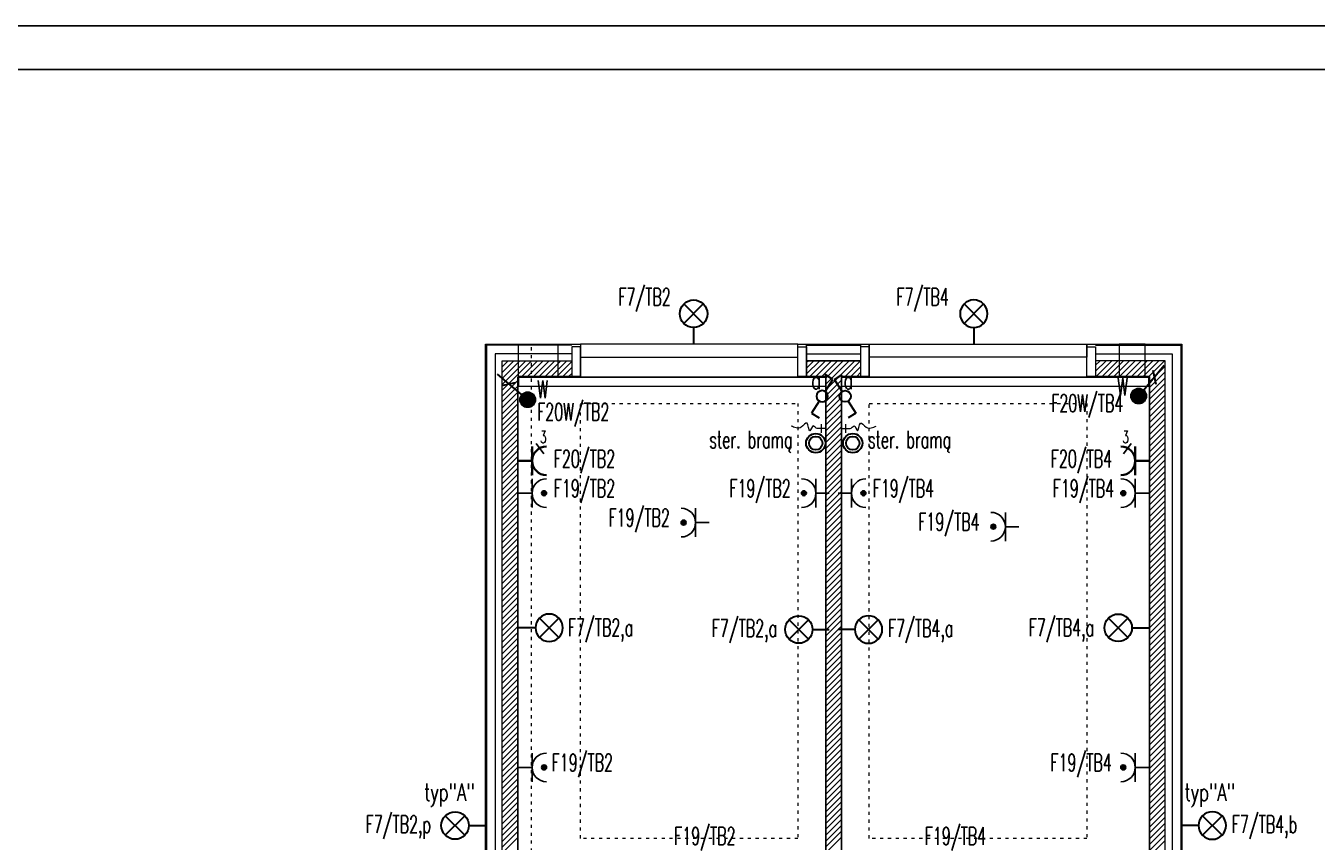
# Model space of a CAD drawing. Header units: millimetres. Extents: x 1780 to 154263, y -7240 to 17216.
# Drawn here: x 66830 to 68314, y 4345 to 5283 of the extents above; entities that cross this region are included whole.
import ezdxf

# ---------------------------------------------------------------- set-up
doc = ezdxf.new("R2010")
doc.units = ezdxf.units.MM
doc.linetypes.add('ACAD_ISO03W100', pattern=[30, 12, -18])
for name, color, linetype, lineweight in [('2d_SX_aranżacja niedrukowana', 191, 'Continuous', 5), ('2d_SX_gruba przekroje', 90, 'Continuous', 20), ('2d_SX_instalacje - kanalizacja opadowa', 130, 'Continuous', 5), ('2d_SX_instalacje szkic - wentylacja wywiew', 14, 'Continuous', 5), ('2d_SX_instalacje szkic - woda', 140, 'Continuous', 5), ('2d_SX_przebicia', 96, 'Continuous', 13), ('2d_SX_stolarka drzwiowa', 211, 'Continuous', 5), ('2d_SX_szraf', 251, 'Continuous', 0), ('2d_SX_warstwy', 181, 'Continuous', 9)]:
    doc.layers.add(name, color=color, linetype=linetype, lineweight=lineweight)
doc.layers.add('2d_SX_powierzchnia', color=251, linetype='Continuous', plot=False)
doc.layers.add('2d_SX_rewizja 18 września', color=210, linetype='Continuous')
doc.layers.add('60 instalacje elektryka', color=10, linetype='Continuous')
doc.styles.add('OPIS', font='simplex.shx', dxfattribs={"width": 0.7, "height": 4})
doc.linetypes.add('ZIGZAG', pattern='A,0.00254,-5.08,[131,ltypeshp.shx,S=5.08,R=0,X=-5.08,Y=0],-10.16,[131,ltypeshp.shx,S=5.08,R=180,X=5.08,Y=0],-5.08', length=20.32254)

# ---------------------------------------------------------------- blocks, each defined once
blk = doc.blocks.new('PDKLD A0')
at = {"layer": '2d_SX_aranżacja niedrukowana', "color": 8, "linetype": 'ACAD_ISO03W100', "ltscale": 0.3}
for p, q in [((73274.9, -14302.1), (73524.9, -14302.1)), ((73274.9, -14802.1), (73274.9, -14302.1)), ((73524.9, -14302.1), (73524.9, -14802.1)), ((73606.9, -14302.1), (73856.9, -14302.1)), ((73606.9, -14802.1), (73606.9, -14302.1)), ((73856.9, -14302.1), (73856.9, -14802.1)), ((73524.9, -14802.1), (73274.9, -14802.1)), ((73856.9, -14802.1), (73606.9, -14802.1))]:
    blk.add_line(p, q, dxfattribs=at)
at = {"layer": '2d_SX_gruba przekroje', "color": 8}
for p, q in [((73165.9, -14885.1), (73165.9, -14234.1)), ((73165.9, -14234.1), (73274.9, -14234.1)), ((73274.9, -14234.1), (73274.9, -14271.1)), ((73524.9, -14271.1), (73524.9, -14234.1)), ((73524.9, -14234.1), (73606.9, -14234.1)), ((73606.9, -14234.1), (73606.9, -14271.1)), ((73856.9, -14271.1), (73856.9, -14234.1)), ((73856.9, -14234.1), (73965.9, -14234.1)), ((73965.9, -14234.1), (73965.9, -14885.1)), ((73274.9, -14271.1), (73202.9, -14271.1)), ((73202.9, -14271.1), (73202.9, -14852.1)), ((73556.9, -14271.1), (73524.9, -14271.1)), ((73556.9, -14852.1), (73556.9, -14271.1)), ((73606.9, -14271.1), (73574.9, -14271.1)), ((73574.9, -14271.1), (73574.9, -14852.1)), ((73928.9, -14271.1), (73856.9, -14271.1)), ((73928.9, -14852.1), (73928.9, -14271.1))]:
    blk.add_line(p, q, dxfattribs=at)
at = {"layer": '2d_SX_instalacje - kanalizacja opadowa', "color": 8, "ltscale": 8}
for p, q in [((73556.9, -14272.1), (73203.9, -14272.1)), ((73203.9, -14272.1), (73203.9, -14282.1)), ((73556.9, -14282.1), (73556.9, -14272.1)), ((73927.9, -14272.1), (73574.9, -14272.1)), ((73574.9, -14272.1), (73574.9, -14282.1)), ((73927.9, -14282.1), (73927.9, -14272.1)), ((73203.9, -14282.1), (73556.9, -14282.1)), ((73574.9, -14282.1), (73927.9, -14282.1))]:
    blk.add_line(p, q, dxfattribs=at)
at = {"layer": '2d_SX_instalacje szkic - wentylacja wywiew', "color": 8, "linetype": 'ACAD_ISO03W100', "ltscale": 0.3}
blk.add_line((73218.9, -14817.1), (73218.9, -14234.1), dxfattribs=at)
at = {"layer": '2d_SX_instalacje szkic - woda', "color": 8}
for p, q in [((73556.9, -14331.1), (73546.9, -14331.1)), ((73551.9, -14336.1), (73551.9, -14326.1)), ((73574.9, -14331.1), (73584.9, -14331.1)), ((73579.9, -14336.1), (73579.9, -14326.1))]:
    blk.add_line(p, q, dxfattribs=at)
for points, start_tangent, end_tangent in [([(73546.9, -14331.1), (73542.6, -14328), (73538.6, -14333.5), (73535.3, -14324.8), (73528.7, -14329.4), (73517, -14328.4)], (-0.999797, -0.020138), (-0.973228, 0.22984)), ([(73584.9, -14331.1), (73589.3, -14328), (73593.3, -14333.5), (73596.6, -14324.8), (73603.2, -14329.4), (73614.9, -14328.4)], (0.999797, -0.020138), (0.973228, 0.22984))]:
    blk.add_spline(points, degree=3, dxfattribs=dict(at, start_tangent=start_tangent, end_tangent=end_tangent))
at = {"layer": '2d_SX_powierzchnia', "color": 8}
for p, q in [((73202.9, -14852.1), (73202.9, -14272.1)), ((73202.9, -14272.1), (73556.9, -14272.1)), ((73556.9, -14272.1), (73556.9, -14852.1)), ((73928.9, -14272.1), (73574.9, -14272.1)), ((73574.9, -14272.1), (73574.9, -14852.1)), ((73928.9, -14852.1), (73928.9, -14272.1))]:
    blk.add_line(p, q, dxfattribs=at)
at = {"layer": '2d_SX_przebicia', "color": 8}
for p, q in [((73203.9, -14272.1), (73203.9, -14234.1)), ((73203.9, -14234.1), (73248.9, -14234.1)), ((73248.9, -14234.1), (73248.9, -14272.1)), ((73923.9, -14234.1), (73893.9, -14234.1)), ((73893.9, -14234.1), (73893.9, -14272.1)), ((73923.9, -14272.1), (73923.9, -14234.1)), ((73248.9, -14272.1), (73203.9, -14272.1)), ((73893.9, -14272.1), (73923.9, -14272.1))]:
    blk.add_line(p, q, dxfattribs=at)
at = {"layer": '2d_SX_stolarka drzwiowa', "color": 8}
for p, q in [((73274.9, -14237.1), (73264.9, -14237.1)), ((73264.9, -14237.1), (73264.9, -14271.1)), ((73274.9, -14234.1), (73274.9, -14249.1)), ((73524.9, -14234.1), (73274.9, -14234.1)), ((73274.9, -14271.1), (73274.9, -14237.1)), ((73524.9, -14249.1), (73524.9, -14234.1)), ((73524.9, -14271.1), (73524.9, -14237.1)), ((73524.9, -14237.1), (73534.9, -14237.1)), ((73534.9, -14237.1), (73534.9, -14271.1)), ((73606.9, -14237.1), (73596.9, -14237.1)), ((73596.9, -14237.1), (73596.9, -14271.1)), ((73606.9, -14249.1), (73606.9, -14234.1)), ((73606.9, -14234.1), (73856.9, -14234.1)), ((73606.9, -14271.1), (73606.9, -14237.1)), ((73856.9, -14234.1), (73856.9, -14249.1)), ((73856.9, -14271.1), (73856.9, -14237.1)), ((73856.9, -14237.1), (73866.9, -14237.1)), ((73866.9, -14237.1), (73866.9, -14271.1)), ((73274.9, -14249.1), (73524.9, -14249.1)), ((73856.9, -14249.1), (73606.9, -14249.1)), ((73264.9, -14271.1), (73274.9, -14271.1)), ((73534.9, -14271.1), (73524.9, -14271.1)), ((73596.9, -14271.1), (73606.9, -14271.1)), ((73866.9, -14271.1), (73856.9, -14271.1))]:
    blk.add_line(p, q, dxfattribs=at)
at = {"layer": '2d_SX_szraf', "color": 8, "linetype": 'ZIGZAG'}
for p, q in [((73264.9, -14245.1), (73176.9, -14245.1)), ((73176.9, -14245.1), (73176.9, -14245.1)), ((73176.9, -14245.1), (73176.9, -14884.1)), ((73534.9, -14245.1), (73596.9, -14245.1)), ((73866.9, -14245.1), (73954.9, -14245.1)), ((73954.9, -14245.1), (73954.9, -14245.1)), ((73954.9, -14245.1), (73954.9, -14828.1))]:
    blk.add_line(p, q, dxfattribs=at)
at = {"layer": '2d_SX_szraf', "color": 8, "linetype": 'Continuous'}
for p, q in [((73184.9, -14253.3), (73185.1, -14253.1)), ((73184.9, -14260), (73191.9, -14253.1)), ((73184.9, -14266.7), (73198.6, -14253.1)), ((73184.9, -14273.5), (73205.3, -14253.1)), ((73184.9, -14280.2), (73212.1, -14253.1)), ((73184.9, -14286.9), (73218.8, -14253.1)), ((73207.5, -14271.1), (73225.5, -14253.1)), ((73214.3, -14271.1), (73232.3, -14253.1)), ((73221, -14271.1), (73239, -14253.1)), ((73227.7, -14271.1), (73245.7, -14253.1)), ((73234.5, -14271.1), (73252.5, -14253.1)), ((73241.2, -14271.1), (73259.2, -14253.1)), ((73248, -14271.1), (73264.9, -14254.1)), ((73534.9, -14254.6), (73536.5, -14253.1)), ((73534.9, -14261.4), (73543.2, -14253.1)), ((73534.9, -14268.1), (73550, -14253.1)), ((73538.7, -14271.1), (73556.7, -14253.1)), ((73545.4, -14271.1), (73563.4, -14253.1)), ((73552.2, -14271.1), (73570.2, -14253.1)), ((73556.9, -14273), (73576.9, -14253.1)), ((73556.9, -14279.8), (73583.6, -14253.1)), ((73556.9, -14286.5), (73590.4, -14253.1)), ((73579.1, -14271.1), (73596.9, -14253.2)), ((73866.9, -14258.3), (73872.1, -14253.1)), ((73866.9, -14265), (73878.9, -14253.1)), ((73867.6, -14271.1), (73885.6, -14253.1)), ((73874.3, -14271.1), (73892.3, -14253.1)), ((73881.1, -14271.1), (73899.1, -14253.1)), ((73887.8, -14271.1), (73905.8, -14253.1)), ((73894.5, -14271.1), (73912.5, -14253.1)), ((73901.3, -14271.1), (73919.3, -14253.1)), ((73908, -14271.1), (73926, -14253.1)), ((73914.7, -14271.1), (73932.7, -14253.1)), ((73921.5, -14271.1), (73939.5, -14253.1)), ((73928.2, -14271.1), (73946.2, -14253.1)), ((73928.9, -14277.1), (73946.9, -14259.1)), ((73254.7, -14271.1), (73264.9, -14260.8)), ((73261.4, -14271.1), (73264.9, -14267.6)), ((73585.8, -14271.1), (73596.9, -14260)), ((73592.6, -14271.1), (73596.9, -14266.7)), ((73928.9, -14283.8), (73946.9, -14265.8)), ((73928.9, -14290.6), (73946.9, -14272.6)), ((73184.9, -14293.7), (73202.9, -14275.7)), ((73184.9, -14300.4), (73202.9, -14282.4)), ((73556.9, -14293.2), (73574.9, -14275.2)), ((73556.9, -14300), (73574.9, -14282)), ((73556.9, -14306.7), (73574.9, -14288.7)), ((73928.9, -14297.3), (73946.9, -14279.3)), ((73928.9, -14304), (73946.9, -14286)), ((73184.9, -14307.2), (73202.9, -14289.2)), ((73184.9, -14313.9), (73202.9, -14295.9)), ((73184.9, -14320.6), (73202.9, -14302.6)), ((73556.9, -14313.4), (73574.9, -14295.4)), ((73556.9, -14320.2), (73574.9, -14302.2)), ((73928.9, -14310.8), (73946.9, -14292.8)), ((73928.9, -14317.5), (73946.9, -14299.5)), ((73184.9, -14327.4), (73202.9, -14309.4)), ((73184.9, -14334.1), (73202.9, -14316.1)), ((73556.9, -14326.9), (73574.9, -14308.9)), ((73556.9, -14333.7), (73574.9, -14315.7)), ((73928.9, -14324.2), (73946.9, -14306.2)), ((73928.9, -14331), (73946.9, -14313)), ((73184.9, -14340.8), (73202.9, -14322.8)), ((73184.9, -14347.6), (73202.9, -14329.6)), ((73556.9, -14340.4), (73574.9, -14322.4)), ((73556.9, -14347.1), (73574.9, -14329.1)), ((73928.9, -14337.7), (73946.9, -14319.7)), ((73928.9, -14344.4), (73946.9, -14326.4)), ((73928.9, -14351.2), (73946.9, -14333.2)), ((73184.9, -14354.3), (73202.9, -14336.3)), ((73184.9, -14361), (73202.9, -14343)), ((73556.9, -14353.9), (73574.9, -14335.9)), ((73556.9, -14360.6), (73574.9, -14342.6)), ((73928.9, -14357.9), (73946.9, -14339.9)), ((73928.9, -14364.6), (73946.9, -14346.6)), ((73184.9, -14367.8), (73202.9, -14349.8)), ((73184.9, -14374.5), (73202.9, -14356.5)), ((73556.9, -14367.3), (73574.9, -14349.3)), ((73556.9, -14374.1), (73574.9, -14356.1)), ((73556.9, -14380.8), (73574.9, -14362.8)), ((73928.9, -14371.4), (73946.9, -14353.4)), ((73928.9, -14378.1), (73946.9, -14360.1)), ((73184.9, -14381.2), (73202.9, -14363.2)), ((73184.9, -14388), (73202.9, -14370)), ((73184.9, -14394.7), (73202.9, -14376.7)), ((73556.9, -14387.5), (73574.9, -14369.5)), ((73556.9, -14394.3), (73574.9, -14376.3)), ((73928.9, -14384.8), (73946.9, -14366.8)), ((73928.9, -14391.6), (73946.9, -14373.6)), ((73184.9, -14401.4), (73202.9, -14383.4)), ((73184.9, -14408.2), (73202.9, -14390.2)), ((73556.9, -14401), (73574.9, -14383)), ((73556.9, -14407.7), (73574.9, -14389.7)), ((73928.9, -14398.3), (73946.9, -14380.3)), ((73928.9, -14405.1), (73946.9, -14387.1)), ((73184.9, -14414.9), (73202.9, -14396.9)), ((73184.9, -14421.6), (73202.9, -14403.6)), ((73556.9, -14414.5), (73574.9, -14396.5)), ((73556.9, -14421.2), (73574.9, -14403.2)), ((73928.9, -14411.8), (73946.9, -14393.8)), ((73928.9, -14418.5), (73946.9, -14400.5)), ((73928.9, -14425.3), (73946.9, -14407.3)), ((73184.9, -14428.4), (73202.9, -14410.4)), ((73184.9, -14435.1), (73202.9, -14417.1)), ((73556.9, -14427.9), (73574.9, -14409.9)), ((73556.9, -14434.7), (73574.9, -14416.7)), ((73928.9, -14432), (73946.9, -14414)), ((73928.9, -14438.7), (73946.9, -14420.7)), ((73184.9, -14441.9), (73202.9, -14423.9)), ((73184.9, -14448.6), (73202.9, -14430.6)), ((73556.9, -14441.4), (73574.9, -14423.4)), ((73556.9, -14448.2), (73574.9, -14430.2)), ((73556.9, -14454.9), (73574.9, -14436.9)), ((73928.9, -14445.5), (73946.9, -14427.5)), ((73928.9, -14452.2), (73946.9, -14434.2)), ((73184.9, -14455.3), (73202.9, -14437.3)), ((73184.9, -14462.1), (73202.9, -14444.1)), ((73184.9, -14468.8), (73202.9, -14450.8)), ((73556.9, -14461.6), (73574.9, -14443.6)), ((73556.9, -14468.4), (73574.9, -14450.4)), ((73928.9, -14458.9), (73946.9, -14440.9)), ((73928.9, -14465.7), (73946.9, -14447.7)), ((73184.9, -14475.5), (73202.9, -14457.5)), ((73184.9, -14482.3), (73202.9, -14464.3)), ((73556.9, -14475.1), (73574.9, -14457.1)), ((73556.9, -14481.8), (73574.9, -14463.8)), ((73928.9, -14472.4), (73946.9, -14454.4)), ((73928.9, -14479.1), (73946.9, -14461.1)), ((73184.9, -14489), (73202.9, -14471)), ((73184.9, -14495.7), (73202.9, -14477.7)), ((73556.9, -14488.6), (73574.9, -14470.6)), ((73556.9, -14495.3), (73574.9, -14477.3)), ((73928.9, -14485.9), (73946.9, -14467.9)), ((73928.9, -14492.6), (73946.9, -14474.6)), ((73928.9, -14499.3), (73946.9, -14481.3)), ((73184.9, -14502.5), (73202.9, -14484.5)), ((73184.9, -14509.2), (73202.9, -14491.2)), ((73556.9, -14502), (73574.9, -14484)), ((73556.9, -14508.8), (73574.9, -14490.8)), ((73928.9, -14506.1), (73946.9, -14488.1)), ((73928.9, -14512.8), (73946.9, -14494.8)), ((73184.9, -14515.9), (73202.9, -14497.9)), ((73184.9, -14522.7), (73202.9, -14504.7)), ((73184.9, -14529.4), (73202.9, -14511.4)), ((73556.9, -14515.5), (73574.9, -14497.5)), ((73556.9, -14522.2), (73574.9, -14504.2)), ((73556.9, -14529), (73574.9, -14511)), ((73928.9, -14519.5), (73946.9, -14501.5)), ((73928.9, -14526.3), (73946.9, -14508.3)), ((73184.9, -14536.1), (73202.9, -14518.1)), ((73184.9, -14542.9), (73202.9, -14524.9)), ((73556.9, -14535.7), (73574.9, -14517.7)), ((73556.9, -14542.4), (73574.9, -14524.4)), ((73928.9, -14533), (73946.9, -14515)), ((73928.9, -14539.8), (73946.9, -14521.8)), ((73184.9, -14549.6), (73202.9, -14531.6)), ((73184.9, -14556.4), (73202.9, -14538.4)), ((73556.9, -14549.2), (73574.9, -14531.2)), ((73556.9, -14555.9), (73574.9, -14537.9)), ((73928.9, -14546.5), (73946.9, -14528.5)), ((73928.9, -14553.2), (73946.9, -14535.2)), ((73184.9, -14563.1), (73202.9, -14545.1)), ((73184.9, -14569.8), (73202.9, -14551.8)), ((73556.9, -14562.6), (73574.9, -14544.6)), ((73556.9, -14569.4), (73574.9, -14551.4)), ((73928.9, -14560), (73946.9, -14542)), ((73928.9, -14566.7), (73946.9, -14548.7)), ((73928.9, -14573.4), (73946.9, -14555.4)), ((73184.9, -14576.6), (73202.9, -14558.6)), ((73184.9, -14583.3), (73202.9, -14565.3)), ((73556.9, -14576.1), (73574.9, -14558.1)), ((73556.9, -14582.9), (73574.9, -14564.9)), ((73928.9, -14580.2), (73946.9, -14562.2)), ((73928.9, -14586.9), (73946.9, -14568.9)), ((73184.9, -14590), (73202.9, -14572)), ((73184.9, -14596.8), (73202.9, -14578.8)), ((73184.9, -14603.5), (73202.9, -14585.5)), ((73556.9, -14589.6), (73574.9, -14571.6)), ((73556.9, -14596.3), (73574.9, -14578.3)), ((73556.9, -14603.1), (73574.9, -14585.1)), ((73928.9, -14593.6), (73946.9, -14575.6)), ((73928.9, -14600.4), (73946.9, -14582.4)), ((73184.9, -14610.2), (73202.9, -14592.2)), ((73184.9, -14617), (73202.9, -14599)), ((73556.9, -14609.8), (73574.9, -14591.8)), ((73556.9, -14616.5), (73574.9, -14598.5)), ((73928.9, -14607.1), (73946.9, -14589.1)), ((73928.9, -14613.8), (73946.9, -14595.8)), ((73184.9, -14623.7), (73202.9, -14605.7)), ((73184.9, -14630.4), (73202.9, -14612.4)), ((73556.9, -14623.3), (73574.9, -14605.3)), ((73556.9, -14630), (73574.9, -14612)), ((73928.9, -14620.6), (73946.9, -14602.6)), ((73928.9, -14627.3), (73946.9, -14609.3)), ((73184.9, -14637.2), (73202.9, -14619.2)), ((73184.9, -14643.9), (73202.9, -14625.9)), ((73556.9, -14636.7), (73574.9, -14618.7)), ((73556.9, -14643.5), (73574.9, -14625.5)), ((73928.9, -14634), (73946.9, -14616)), ((73928.9, -14640.8), (73946.9, -14622.8)), ((73928.9, -14647.5), (73946.9, -14629.5)), ((73184.9, -14650.6), (73202.9, -14632.6)), ((73184.9, -14657.4), (73202.9, -14639.4)), ((73556.9, -14650.2), (73574.9, -14632.2)), ((73556.9, -14656.9), (73574.9, -14638.9)), ((73928.9, -14654.3), (73946.9, -14636.3)), ((73928.9, -14661), (73946.9, -14643)), ((73184.9, -14664.1), (73202.9, -14646.1)), ((73184.9, -14670.9), (73202.9, -14652.9)), ((73184.9, -14677.6), (73202.9, -14659.6)), ((73556.9, -14663.7), (73574.9, -14645.7)), ((73556.9, -14670.4), (73574.9, -14652.4)), ((73556.9, -14677.1), (73574.9, -14659.1)), ((73928.9, -14667.7), (73946.9, -14649.7)), ((73928.9, -14674.5), (73946.9, -14656.5)), ((73184.9, -14684.3), (73202.9, -14666.3)), ((73184.9, -14691.1), (73202.9, -14673.1)), ((73556.9, -14683.9), (73574.9, -14665.9)), ((73556.9, -14690.6), (73574.9, -14672.6)), ((73928.9, -14681.2), (73946.9, -14663.2)), ((73928.9, -14687.9), (73946.9, -14669.9)), ((73184.9, -14697.8), (73202.9, -14679.8)), ((73184.9, -14704.5), (73202.9, -14686.5)), ((73556.9, -14697.4), (73574.9, -14679.4)), ((73556.9, -14704.1), (73574.9, -14686.1)), ((73928.9, -14694.7), (73946.9, -14676.7)), ((73928.9, -14701.4), (73946.9, -14683.4)), ((73184.9, -14711.3), (73202.9, -14693.3)), ((73184.9, -14718), (73202.9, -14700)), ((73556.9, -14710.8), (73574.9, -14692.8)), ((73556.9, -14717.6), (73574.9, -14699.6)), ((73928.9, -14708.1), (73946.9, -14690.1)), ((73928.9, -14714.9), (73946.9, -14696.9)), ((73928.9, -14721.6), (73946.9, -14703.6)), ((73184.9, -14724.7), (73202.9, -14706.7)), ((73184.9, -14731.5), (73202.9, -14713.5)), ((73556.9, -14724.3), (73574.9, -14706.3)), ((73556.9, -14731), (73574.9, -14713)), ((73928.9, -14728.3), (73946.9, -14710.3)), ((73928.9, -14735.1), (73946.9, -14717.1)), ((73184.9, -14738.2), (73202.9, -14720.2)), ((73184.9, -14744.9), (73202.9, -14726.9)), ((73184.9, -14751.7), (73202.9, -14733.7)), ((73556.9, -14737.8), (73574.9, -14719.8)), ((73556.9, -14744.5), (73574.9, -14726.5)), ((73556.9, -14751.2), (73574.9, -14733.2)), ((73928.9, -14741.8), (73946.9, -14723.8)), ((73928.9, -14748.5), (73946.9, -14730.5)), ((73184.9, -14758.4), (73202.9, -14740.4)), ((73184.9, -14765.1), (73202.9, -14747.1)), ((73556.9, -14758), (73574.9, -14740)), ((73556.9, -14764.7), (73574.9, -14746.7)), ((73928.9, -14755.3), (73946.9, -14737.3)), ((73928.9, -14762), (73946.9, -14744)), ((73184.9, -14771.9), (73202.9, -14753.9)), ((73184.9, -14778.6), (73202.9, -14760.6)), ((73556.9, -14771.4), (73574.9, -14753.4)), ((73556.9, -14778.2), (73574.9, -14760.2)), ((73928.9, -14768.8), (73946.9, -14750.8)), ((73928.9, -14775.5), (73946.9, -14757.5)), ((73184.9, -14785.4), (73202.9, -14767.4)), ((73184.9, -14792.1), (73202.9, -14774.1)), ((73556.9, -14784.9), (73574.9, -14766.9)), ((73556.9, -14791.6), (73574.9, -14773.6)), ((73928.9, -14782.2), (73946.9, -14764.2)), ((73928.9, -14789), (73946.9, -14771)), ((73928.9, -14795.7), (73946.9, -14777.7)), ((73184.9, -14798.8), (73202.9, -14780.8)), ((73184.9, -14805.6), (73202.9, -14787.6)), ((73556.9, -14798.4), (73574.9, -14780.4)), ((73556.9, -14805.1), (73574.9, -14787.1)), ((73928.9, -14802.4), (73946.9, -14784.4)), ((73928.9, -14809.2), (73946.9, -14791.2)), ((73184.9, -14812.3), (73202.9, -14794.3)), ((73184.9, -14819), (73202.9, -14801)), ((73556.9, -14811.9), (73574.9, -14793.9)), ((73556.9, -14818.6), (73574.9, -14800.6)), ((73928.9, -14815.9), (73946.9, -14797.9)), ((73928.9, -14822.6), (73946.9, -14804.6))]:
    blk.add_line(p, q, dxfattribs=at)
at = {"layer": '2d_SX_warstwy', "color": 8}
for p, q in [((73184.9, -14235.1), (73166.9, -14235.1)), ((73166.9, -14235.1), (73166.9, -14884.1)), ((73264.9, -14235.1), (73184.9, -14235.1)), ((73534.9, -14253.1), (73534.9, -14235.1)), ((73534.9, -14235.1), (73596.9, -14235.1)), ((73596.9, -14235.1), (73596.9, -14253.1)), ((73866.9, -14235.1), (73946.9, -14235.1)), ((73946.9, -14235.1), (73964.9, -14235.1)), ((73964.9, -14235.1), (73964.9, -14828.1)), ((73184.9, -14884.1), (73184.9, -14253.1)), ((73184.9, -14253.1), (73264.9, -14253.1)), ((73264.9, -14253.1), (73264.9, -14271.1)), ((73596.9, -14253.1), (73534.9, -14253.1)), ((73534.9, -14271.1), (73534.9, -14253.1)), ((73534.9, -14253.1), (73596.9, -14253.1)), ((73596.9, -14253.1), (73596.9, -14271.1)), ((73866.9, -14253.1), (73866.9, -14271.1)), ((73946.9, -14253.1), (73866.9, -14253.1)), ((73946.9, -14884.1), (73946.9, -14253.1)), ((73203.9, -14271.1), (73202.9, -14271.1)), ((73202.9, -14271.1), (73202.9, -14859.1)), ((73264.9, -14271.1), (73203.9, -14271.1)), ((73556.9, -14271.1), (73534.9, -14271.1)), ((73556.9, -14859.1), (73556.9, -14271.1)), ((73596.9, -14271.1), (73574.9, -14271.1)), ((73574.9, -14271.1), (73574.9, -14859.1)), ((73866.9, -14271.1), (73928.9, -14271.1)), ((73928.9, -14271.1), (73928.9, -14859.1))]:
    blk.add_line(p, q, dxfattribs=at)
blk = doc.blocks.new('kinkiet')
at = {"layer": '60 instalacje elektryka', "lineweight": 30}
for p, q in [((-249830.1, -8956.2), (-249807.8, -8978.5)), ((-249830.1, -8978.5), (-249807.8, -8956.2)), ((-249834.8, -8967.4), (-249854, -8967.4))]:
    blk.add_line(p, q, dxfattribs=at)
blk.add_circle((-249819, -8967.4), 15.8, dxfattribs=at)
blk = doc.blocks.new('wyl jednbieg')
at = {"layer": '60 instalacje elektryka', "lineweight": 30}
for p, q in [((2059.8, 3882.8), (2066.3, 3897.4)), ((2066.3, 3897.4), (2075.7, 3893.3))]:
    blk.add_line(p, q, dxfattribs=at)
blk.add_circle((2057.2, 3876.9), 6.45, dxfattribs=at)
blk = doc.blocks.new('schodowy')
blk.add_blockref('wyl jednbieg', (82.3, 4.2))
at = {"rotation": 180}
blk.add_blockref('wyl jednbieg', (4196.7, 7758), dxfattribs=at)
blk = doc.blocks.new('gniazdo')
at = {"layer": '60 instalacje elektryka', "lineweight": 35}
for p, q in [((1911.13, 1039.39), (1911.13, 1043.76)), ((1911.13, 1041.58), (1909.09, 1041.58))]:
    blk.add_line(p, q, dxfattribs=at)
blk.add_arc((1913.32, 1041.58), 2.18, 90, 270, dxfattribs=at)
blk = doc.blocks.new('gniazdo IP44')
at = {"layer": '60 instalacje elektryka'}
h = blk.add_hatch(color=256, dxfattribs=at)
h.dxf.hatch_style = 1
edge = h.paths.add_edge_path()
edge.add_arc((1758.9, 20893.4), 2.87, 0, 360)
at = {"layer": '60 instalacje elektryka', "lineweight": 25}
for p, q in [((1775.4, 20879.6), (1742.4, 20879.6)), ((1758.9, 20879.6), (1758.9, 20864.2))]:
    blk.add_line(p, q, dxfattribs=at)
at = {"layer": '60 instalacje elektryka'}
blk.add_circle((1758.9, 20893.4), 2.87, dxfattribs=at)
at = {"layer": '60 instalacje elektryka', "lineweight": 25}
blk.add_arc((1758.9, 20896.1), 16.5, 180, 0, dxfattribs=at)
blk = doc.blocks.new('przyc dzwon')
at = {"layer": '60 instalacje elektryka', "lineweight": 30}
for radius in [12.3, 8.6]:
    blk.add_circle((1849.4, 2121.1), radius, dxfattribs=at)

msp = doc.modelspace()

# ---------------------------------------------------------------- hatches: boundary and pattern name
at = {"layer": '60 instalacje elektryka', "linetype": 'ByBlock'}
h = msp.add_hatch(color=256, dxfattribs=at)
h.dxf.hatch_style = 1
edge = h.paths.add_edge_path()
edge.add_arc((67407, 4853.2), 8.74, 0, 360)
h = msp.add_hatch(color=256, dxfattribs=at)
h.dxf.hatch_style = 1
edge = h.paths.add_edge_path()
edge.add_arc((68109.1, 4857.4), 8.74, 270, 630)

# ---------------------------------------------------------------- linework, layer by layer
at = {"layer": '60 instalacje elektryka', "linetype": 'ByBlock', "lineweight": 30}
for p, q in [((67371.8, 4882.5), (67407, 4853.2)), ((68138.4, 4892.6), (68109.1, 4857.4)), ((68125.5, 4887), (68128.8, 4871.2)), ((67377.4, 4869.6), (67393.2, 4872.9))]:
    msp.add_line(p, q, dxfattribs=at)
at = {"layer": '60 instalacje elektryka'}
for p, q in [((67416.8, 4802.9), (67425.5, 4790.9)), ((68100.5, 4802.9), (68091.8, 4790.9))]:
    msp.add_line(p, q, dxfattribs=at)
for points in [[(69285.3, 5282.9), (65080.6, 5282.9), (65080.6, 2309.7), (69285.3, 2309.7)], [(65172.1, 2359.7), (69234.1, 2359.7), (69234.1, 5232.9), (65172.1, 5232.9)]]:
    msp.add_lwpolyline(points, close=True, dxfattribs=at)
at = {"layer": '60 instalacje elektryka', "linetype": 'ByBlock', "lineweight": 30}
for centre in [(67407, 4853.2), (68109.1, 4857.4)]:
    msp.add_circle(centre, 8.74, dxfattribs=at)

# ---------------------------------------------------------------- block references
at = {"layer": '2d_SX_rewizja 18 września'}
msp.add_blockref('PDKLD A0', (-5807.3, 19151), dxfattribs=at)
at = {"layer": '60 instalacje elektryka'}
for name, p, rotation in [('kinkiet', (58630.3, 254771), 90.00000000000006), ('gniazdo IP44', (46532.5, 6504.6), 270.0000000000001), ('gniazdo IP44', (46899.5, 6504.6), 270.0000000000001), ('kinkiet', (-182100.4, -4378.4), 180), ('kinkiet', (-181733.4, -4376.4), 180), ('gniazdo IP44', (46532.5, 6189.4), 270.0000000000001), ('kinkiet', (-182495.4, -4603.7), 180)]:
    msp.add_blockref(name, p, dxfattribs=dict(at, rotation=rotation))
at = {"layer": '60 instalacje elektryka', "xscale": -1}
for name, p, rotation in [('kinkiet', (76887, 254771), 269.9999999999999), ('gniazdo IP44', (88617.8, 6504.6), 89.99999999999987), ('gniazdo IP44', (88984.8, 6504.6), 89.99999999999987), ('gniazdo IP44', (88479.6, 6470.8), 89.99999999999987), ('gniazdo IP44', (88835.5, 6466.1), 89.99999999999987), ('kinkiet', (317250.7, -4376.4), 180), ('kinkiet', (317617.7, -4378.4), 180), ('gniazdo IP44', (88984.8, 6189.4), 89.99999999999987), ('kinkiet', (318012.7, -4603.7), 180)]:
    msp.add_blockref(name, p, dxfattribs=dict(at, rotation=rotation))
at = {"layer": '60 instalacje elektryka'}
for name, p, xscale, yscale, zscale, rotation in [('schodowy', (69817.2, 8867.5), -1.01853555804, 1.01853555804, 1.01853555804, 123.8136520127741), ('schodowy', (65700.1, 8867.5), 1.01853555804, 1.01853555804, 1.01853555804, 236.1863479872259), ('przyc dzwon', (69402.5, 6712.2), 0.9, 0.9, 0.9, 180), ('przyc dzwon', (69445, 6712.2), 0.9, 0.9, 0.9, 180), ('gniazdo', (52971.2, 12653.3), -7.556206694400001, 7.556206694400001, 7.556206694400001, 180), ('gniazdo', (82546.1, 12653.3), 7.556206694400001, 7.556206694400001, 7.556206694400001, 180)]:
    msp.add_blockref(name, p, dxfattribs=dict(at, xscale=xscale, yscale=yscale, zscale=zscale, rotation=rotation))

# ---------------------------------------------------------------- texts
at = {"layer": '60 instalacje elektryka', "lineweight": 15, "style": 'OPIS'}
for s, insert, char_height, width, attachment_point in [('\\pxql;{\\W0.6;F7/TB2}', (67511.3, 4981.3), 20, 22.183, 1), ('\\pxql;{\\W0.6;F7/TB4}', (67898.8, 4981.3), 20, 68, 3), ('\\pxql;{\\W0.6;W}', (67418.2, 4875.1), 20, 93.143, 1), ('\\pxql;{\\W0.6;W}', (68084.6, 4878.1), 20, 93.143, 1), ('\\pxql;{\\W0.6;F20W/TB2}', (67418, 4849.1), 20, 93.143, 1), ('\\pxql;{\\W0.6;F20W/TB4}', (68008.7, 4859.2), 20, 93.143, 1), ('\\pxql;{\\W0.6;3}', (67421.4, 4817.2), 14, 79.429, 1), ('\\pxql;{\\W0.6;ster. bramą}', (67615.7, 4817.3), 20, 123.046, 1), ('\\pxql;{\\W0.6;ster. bramą}', (67798, 4817.3), 20, 123.046, 1), ('\\pxql;{\\W0.6;3}', (68090.5, 4817.2), 14, 79.429, 1), ('\\pxql;{\\W0.6;F20/TB2}', (67437.1, 4795.3), 20, 22.183, 1), ('\\pxql;{\\W0.6;F20/TB4}', (68087.6, 4795.3), 20, 79.429, 3), ('\\pxql;{\\W0.6;F19/TB2}', (67437.1, 4761.3), 20, 22.183, 1), ('\\pxql;{\\W0.6;F19/TB2}', (67713.7, 4761.3), 20, 74.857, 3), ('\\pxql;{\\W0.6;F19/TB4}', (67803.6, 4761.3), 20, 74.857, 1), ('\\pxql;{\\W0.6;F19/TB4}', (68087.6, 4761.3), 20, 77.143, 3), ('\\pxql;{\\W0.6;F19/TB2}', (67577.1, 4727.6), 20, 77.143, 3), ('\\pxql;{\\W0.6;F19/TB4}', (67933, 4722.8), 20, 77.143, 3), ('\\pxql;{\\W0.6;F7/TB2,a}', (67453.3, 4601.3), 20, 22.183, 1), ('\\pxql;{\\W0.6;F7/TB2,a}', (67618.6, 4600.5), 20, 22.183, 1), ('\\pxql;{\\W0.6;F7/TB4,a}', (67905.7, 4600.5), 20, 84.571, 3), ('\\pxql;{\\W0.6;F7/TB4,a}', (68067.4, 4601.3), 20, 84.571, 3), ('\\pxql;{\\W0.6;F19/TB2}', (67434.6, 4446.1), 20, 22.183, 1), ('\\pxql;{\\W0.6;F19/TB4}', (68084.9, 4446.1), 20, 77.143, 3), ('\\pxql;typ"A"', (67288.1, 4412.2), 20, 60, 1), ('\\pxql;typ"A"', (68161.8, 4412), 20, 60, 1), ('\\pxql;{\\W0.6;F7/TB2,p}', (67220.9, 4375.2), 20, 22.183, 1), ('\\pxql;{\\W0.6;F7/TB4,b}', (68300.7, 4375.2), 20, 84.571, 3), ('\\pxql;{\\W0.6;F19/TB2}', (67575.4, 4361.7), 20, 22.183, 1), ('\\pxql;{\\W0.6;F19/TB4}', (67885.6, 4361.7), 20, 22.183, 3)]:
    msp.add_mtext(s, dxfattribs=dict(at, insert=insert, char_height=char_height, width=width, attachment_point=attachment_point))
at = {"layer": '60 instalacje elektryka', "lineweight": 20, "char_height": 20, "width": 8.2, "style": 'OPIS'}
for insert, attachment_point, rotation in [((67744.2, 4865.4), 9, 0), ((67773.1, 4865.4), 7, 360)]:
    msp.add_mtext('\\pxqr;a', dxfattribs=dict(at, insert=insert, attachment_point=attachment_point, rotation=rotation))

doc.saveas('drawing.dxf')
